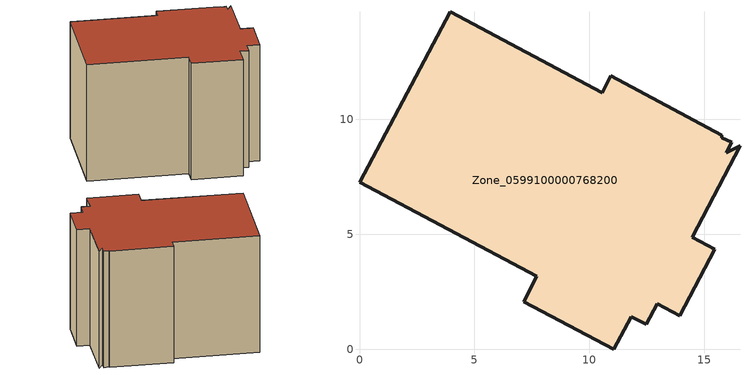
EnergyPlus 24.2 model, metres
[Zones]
Zone_0599100000768200
 floor ground (C_G): 15.95,8.53 16.55,8.85 14.48,4.86 15.46,4.34 13.93,1.46 12.95,1.98 12.47,1.08 11.81,1.42 11.06,0 7.14,2.07 7.72,3.16 0,7.26 3.94,14.67 10.55,11.16 10.93,11.88 15.76,9.31 15.76,9.19 16.19,9 z0
 wall outside (C_F): 7.72,3.16 7.14,2.07 11.06,0 11.81,1.42 12.47,1.08 12.95,1.98 13.93,1.46 15.46,4.34 14.48,4.86 16.55,8.85 15.95,8.53 16.19,9 15.76,9.19 15.76,9.31 10.93,11.88 10.55,11.16 3.94,14.67 0,7.26 7.72,3.16 z0:10.91
 roof outside (C_R): 15.95,8.53 16.19,9 15.76,9.19 15.76,9.31 10.93,11.88 10.55,11.16 3.94,14.67 0,7.26 7.72,3.16 7.14,2.07 11.06,0 11.81,1.42 12.47,1.08 12.95,1.98 13.93,1.46 15.46,4.34 14.48,4.86 16.55,8.85 z10.91
[BUILDING]
Pand.0599100000768200: North Axis=0; Terrain=City; Loads Convergence Tolerance Value=0.04; Temperature Convergence Tolerance Value=0.4; Solar Distribution=FullExterior; Maximum Number of Warmup Days=25; Minimum Number of Warmup Days=1
[Site:Location]
Rotterdam.The.Hague.AP_ZH_NLD Design_Conditions: Latitude=51.96; Longitude=4.45; Time Zone=1; Elevation=-4.5
[SITE:GROUNDTEMPERATURE:BUILDINGSURFACE]
18, 18, 18, 18, 18, 18, 18, 18, 18, 18, 18, 18
[MATERIAL] Thermal Absorptance=0.9; Solar Absorptance=0.7; Visible Absorptance=0.7
Name | Roughness | Thickness | Conductivity | Density | Specific Heat
G.D.1965 | MediumSmooth | 0.15 | 1 | 540 | 1210
F.D.1965 | Rough | 0.3 | 0.857143 | 1920 | 840
R.D.1965 | MediumRough | 0.2 | 0.08 | 1500 | 1000
[CONSTRUCTION]
C_G: G.D.1965
C_F: F.D.1965
C_R: R.D.1965
[ZONE]
Zone_0599100000768200: Type=1; Multiplier=1; Ceiling Height=Autocalculate; Volume=Autocalculate; Floor Area=autocalculate; Part of Total Floor Area=Yes
[ZONEINFILTRATION:DESIGNFLOWRATE]
Infil_Zone_0599100000768200: Zone or ZoneList or Space or SpaceList=Zone_0599100000768200; Schedule=AlwaysOn; Design Flow Rate Calculation Method=Flow/Area; Flow Rate per Floor Area=0.0042; Constant Term Coefficient=1; Temperature Term Coefficient=0; Velocity Term Coefficient=0; Velocity Squared Term Coefficient=0
[HVACTEMPLATE:ZONE:IDEALLOADSAIRSYSTEM]
Zone_0599100000768200: Maximum Heating Supply Air Temperature=50; Minimum Cooling Supply Air Temperature=13; Maximum Heating Supply Air Humidity Ratio=0.0156; Minimum Cooling Supply Air Humidity Ratio=0.0077; Heating Limit=NoLimit; Cooling Limit=NoLimit; Dehumidification Control Type=ConstantSensibleHeatRatio; Cooling Sensible Heat Ratio=0.7; Dehumidification Setpoint=60; Humidification Control Type=None; Humidification Setpoint=30; Outdoor Air Method=None; Outdoor Air Flow Rate per Person=0.00944; Outdoor Air Flow Rate per Zone Floor Area=0; Outdoor Air Flow Rate per Zone=0; Demand Controlled Ventilation Type=None; Outdoor Air Economizer Type=NoEconomizer; Heat Recovery Type=None; Sensible Heat Recovery Effectiveness=0.7; Latent Heat Recovery Effectiveness=0.65
[ZONECONTROL:THERMOSTAT]
ThermostatControl_Zone_0599100000768200: Zone or ZoneList=Zone_0599100000768200; Control Type Schedule=DualSetpointControlType; Control 1=Thermostat_Zone_0599100000768200; Temperature Difference Between Cutout And Setpoint=0
[THERMOSTATSETPOINT:DUALSETPOINT]
Thermostat_Zone_0599100000768200: Heating Setpoint Temperature Schedule=HeatingSetpoint_Zone_0599100000768200; Cooling Setpoint Temperature Schedule=CoolingSetpoint_Zone_0599100000768200
[SCHEDULE:COMPACT]
HeatingSetpoint_Zone_0599100000768200: Through: 12/31, For: AllDays, Until: 24:00, 21
CoolingSetpoint_Zone_0599100000768200: Through: 12/31, For: AllDays, Until: 24:00, 24
DualSetpointControlType: Through: 12/31, For: AllDays, Until: 24:00, 4
AlwaysOn: Through: 12/31, For: AllDays, Until: 24:00, 1
